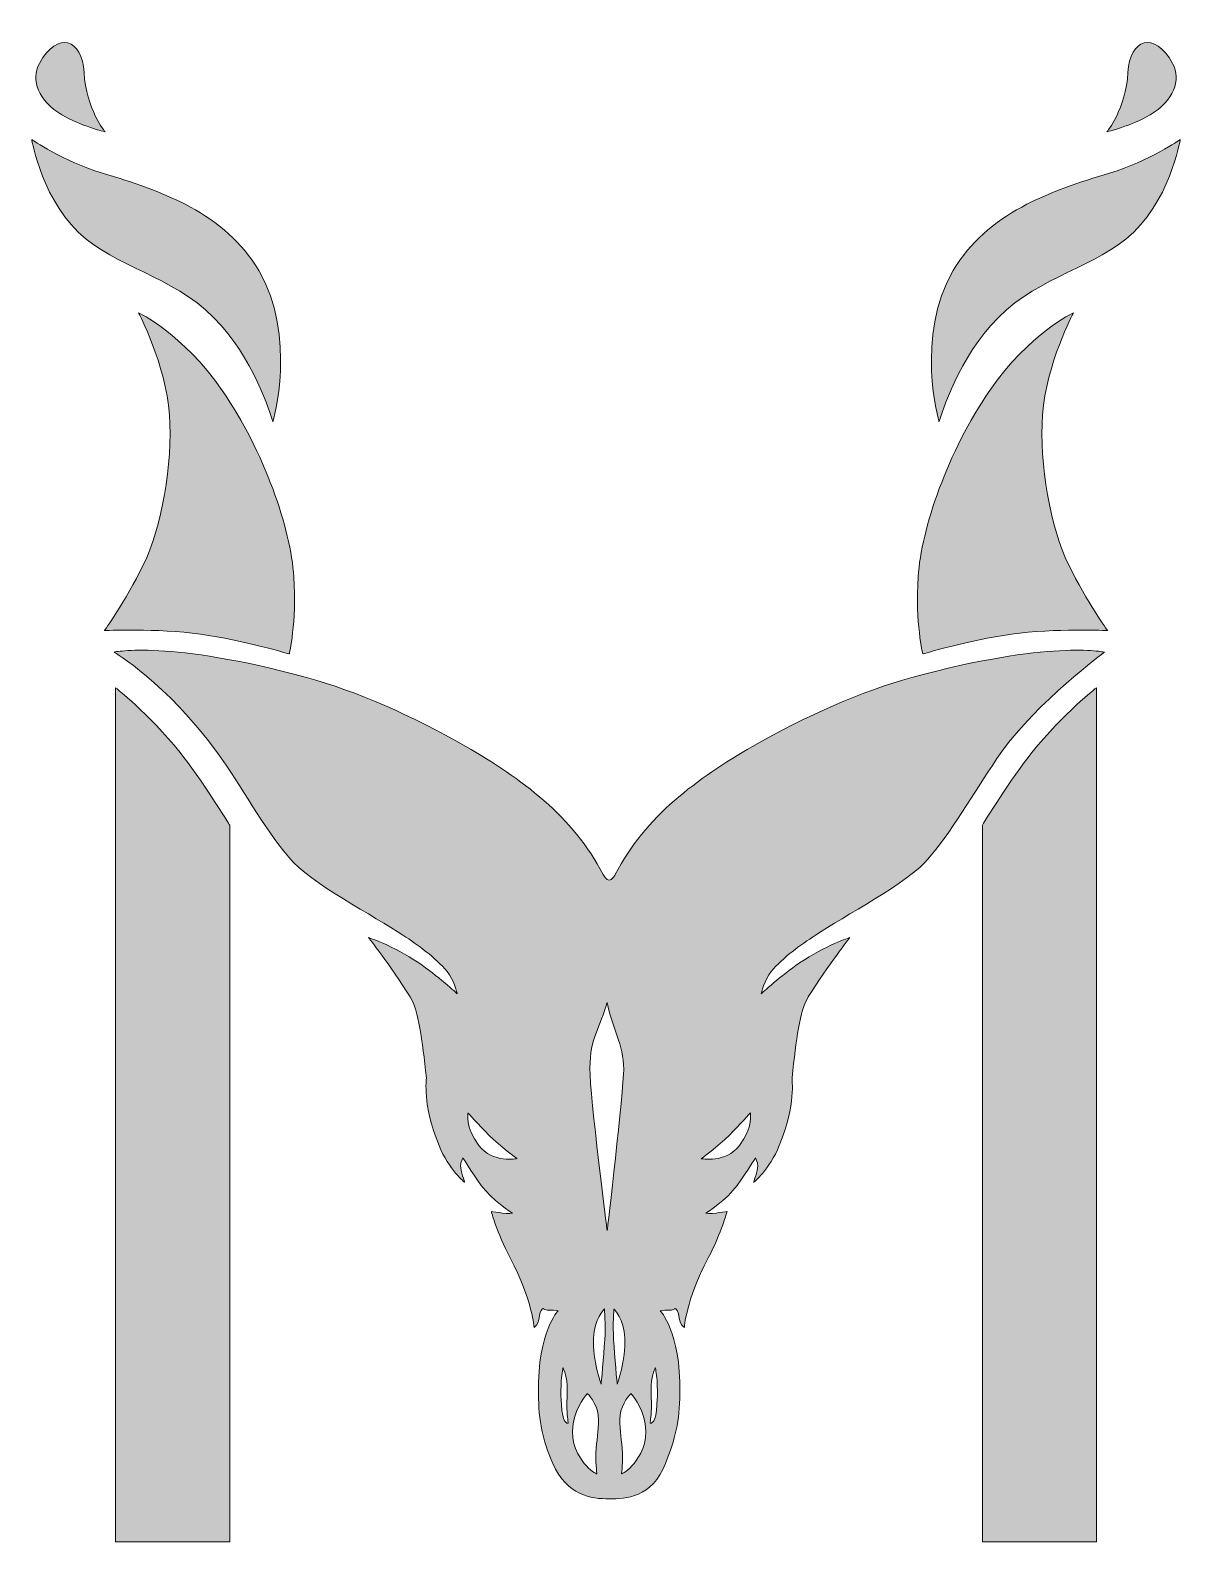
# Model space of a CAD drawing. Header units: inches. Extents: x 79.9 to 129.9, y -181 to -115.4.
import ezdxf

# ---------------------------------------------------------------- set-up
doc = ezdxf.new("R2010")
doc.units = ezdxf.units.IN
doc.header["$MEASUREMENT"] = 0
doc.layers.add('Layer 1', color=7, linetype='Continuous')

msp = doc.modelspace()

# ---------------------------------------------------------------- hatches: boundary and pattern name
at = {"layer": 'Layer 1', "true_color": 0x423e3c}
h = msp.add_hatch(color=250, dxfattribs=at)
h.dxf.hatch_style = 2
edge = h.paths.add_edge_path()
edge.add_spline(control_points=[(83.113, -119.812), (83.113, -119.812), (82.275, -118.798), (82.198, -117.232), (82.127, -115.783), (81.042, -115.398), (80.258, -116.836), (79.861, -117.563), (80.225, -118.467), (81.239, -119.074), (82.023, -119.543), (83.113, -119.812), (83.113, -119.812)], knot_values=[0, 0, 0, 0, 1, 1, 1, 2, 2, 2, 3, 3, 3, 4, 4, 4, 4], degree=3, periodic=1)
h = msp.add_hatch(color=250, dxfattribs=at)
h.dxf.hatch_style = 2
edge = h.paths.add_edge_path()
edge.add_spline(control_points=[(126.6, -119.812), (126.6, -119.812), (127.438, -118.798), (127.515, -117.232), (127.587, -115.783), (128.672, -115.398), (129.456, -116.836), (129.853, -117.563), (129.489, -118.467), (128.475, -119.074), (127.69, -119.543), (126.6, -119.812), (126.6, -119.812)], knot_values=[0, 0, 0, 0, 1, 1, 1, 2, 2, 2, 3, 3, 3, 4, 4, 4, 4], degree=3, periodic=1)
h = msp.add_hatch(color=250, dxfattribs=at)
h.dxf.hatch_style = 2
edge = h.paths.add_edge_path()
edge.add_spline(control_points=[(79.927, -120.143), (79.927, -120.143), (81.261, -121.08), (82.992, -121.598), (85.592, -122.376), (88.313, -123.348), (89.783, -125.831), (91.458, -128.663), (90.4, -132.402), (90.4, -132.402), (90.4, -132.402), (89.713, -129.983), (88.166, -128.227), (86.365, -126.184), (84.006, -125.846), (82.286, -124.464), (80.379, -122.932), (79.927, -120.143), (79.927, -120.143)], knot_values=[0, 0, 0, 0, 1, 1, 1, 2, 2, 2, 3, 3, 3, 4, 4, 4, 5, 5, 5, 6, 6, 6, 6], degree=3, periodic=1)
h = msp.add_hatch(color=250, dxfattribs=at)
h.dxf.hatch_style = 2
edge = h.paths.add_edge_path()
edge.add_spline(control_points=[(129.786, -120.143), (129.786, -120.143), (128.452, -121.08), (126.722, -121.598), (124.122, -122.376), (121.401, -123.348), (119.931, -125.831), (118.255, -128.663), (119.313, -132.402), (119.313, -132.402), (119.313, -132.402), (120, -129.983), (121.547, -128.227), (123.348, -126.184), (125.707, -125.846), (127.427, -124.464), (129.335, -122.932), (129.786, -120.143), (129.786, -120.143)], knot_values=[0, 0, 0, 0, 1, 1, 1, 2, 2, 2, 3, 3, 3, 4, 4, 4, 5, 5, 5, 6, 6, 6, 6], degree=3, periodic=1)
h = msp.add_hatch(color=250, dxfattribs=at)
h.dxf.hatch_style = 2
edge = h.paths.add_edge_path()
edge.add_spline(control_points=[(84.564, -127.669), (84.564, -127.669), (86.475, -128.548), (88.195, -131.035), (90.025, -133.681), (91.172, -137.054), (91.304, -139.127), (91.432, -141.125), (91.106, -142.478), (91.106, -142.478), (91.106, -142.478), (89.135, -141.885), (87.247, -141.618), (85.373, -141.354), (83.08, -141.464), (83.08, -141.464), (83.08, -141.464), (83.962, -140.251), (84.778, -138.598), (85.552, -137.027), (86.056, -134.232), (85.902, -132.093), (85.743, -129.89), (84.564, -127.669), (84.564, -127.669)], knot_values=[0, 0, 0, 0, 1, 1, 1, 2, 2, 2, 3, 3, 3, 4, 4, 4, 5, 5, 5, 6, 6, 6, 7, 7, 7, 8, 8, 8, 8], degree=3, periodic=1)
h = msp.add_hatch(color=250, dxfattribs=at)
h.dxf.hatch_style = 2
edge = h.paths.add_edge_path()
edge.add_spline(control_points=[(125.149, -127.669), (125.149, -127.669), (123.238, -128.548), (121.518, -131.035), (119.688, -133.681), (118.542, -137.054), (118.409, -139.127), (118.281, -141.125), (118.608, -142.478), (118.608, -142.478), (118.608, -142.478), (120.578, -141.885), (122.466, -141.618), (124.34, -141.354), (126.633, -141.464), (126.633, -141.464), (126.633, -141.464), (125.751, -140.251), (124.936, -138.598), (124.161, -137.027), (123.657, -134.232), (123.811, -132.093), (123.97, -129.89), (125.149, -127.669), (125.149, -127.669)], knot_values=[0, 0, 0, 0, 1, 1, 1, 2, 2, 2, 3, 3, 3, 4, 4, 4, 5, 5, 5, 6, 6, 6, 7, 7, 7, 8, 8, 8, 8], degree=3, periodic=1)
h = msp.add_hatch(color=250, dxfattribs=at)
h.dxf.hatch_style = 2
edge = h.paths.add_edge_path()
edge.add_spline(control_points=[(118.135, -143.5), (115.974, -144.093), (113.554, -145.151), (111.212, -146.499), (108.832, -147.868), (106.537, -149.543), (105.259, -152.055), (105.259, -152.055), (105.114, -152.303), (104.995, -152.303), (104.876, -152.303), (104.731, -152.054), (104.731, -152.054), (103.452, -149.543), (101.157, -147.868), (98.777, -146.498), (96.435, -145.15), (94.016, -144.092), (91.854, -143.5), (85.901, -141.868), (83.498, -142.397), (83.498, -142.397), (83.498, -142.397), (85.791, -143.742), (87.952, -146.719), (89.094, -148.293), (89.902, -149.885), (91.082, -151.305), (92.023, -152.437), (94.822, -153.867), (96.043, -154.685), (96.69, -155.119), (97.442, -155.639), (97.962, -156.266), (98.259, -156.624), (98.395, -157.229), (98.395, -157.229), (98.395, -157.229), (97.511, -156.416), (96.727, -155.891), (95.591, -155.13), (94.544, -154.788), (94.544, -154.788), (94.544, -154.788), (95.472, -155.965), (96.352, -157.368), (96.734, -157.978), (96.872, -159.205), (97.058, -160.874), (97.069, -160.973), (96.87, -161.987), (97.609, -163.817), (98.037, -164.881), (98.722, -165.416), (98.722, -165.416), (98.722, -165.416), (98.546, -164.892), (98.546, -164.71), (98.546, -164.523), (98.645, -164.358), (98.645, -164.358), (98.645, -164.358), (98.998, -164.931), (99.439, -165.548), (99.88, -166.166), (100.795, -166.75), (100.795, -166.75), (100.795, -166.75), (100.597, -166.809), (100.343, -166.75), (100.243, -166.727), (99.88, -166.684), (99.88, -166.684), (99.88, -166.684), (100.103, -167.569), (100.696, -168.701), (101.688, -170.597), (101.732, -171.722), (101.732, -171.722), (101.732, -171.722), (101.93, -171.591), (101.952, -171.303), (101.974, -171.011), (102.123, -170.889), (102.123, -170.889), (102.123, -170.889), (102.217, -170.983), (102.438, -170.972), (102.658, -170.961), (102.779, -171), (102.779, -171), (102.779, -171), (101.893, -171.847), (101.923, -174.573), (101.937, -175.821), (102.092, -176.568), (102.548, -177.62), (103.158, -179.027), (104.215, -179.159), (104.995, -179.159), (105.706, -179.159), (106.858, -179.119), (107.442, -177.62), (107.859, -176.551), (108.053, -175.821), (108.067, -174.573), (108.096, -171.847), (107.21, -171), (107.21, -171), (107.21, -171), (107.332, -170.961), (107.552, -170.973), (107.773, -170.984), (107.866, -170.89), (107.866, -170.89), (107.866, -170.89), (108.015, -171.011), (108.037, -171.303), (108.059, -171.591), (108.258, -171.722), (108.258, -171.722), (108.258, -171.722), (108.302, -170.598), (109.294, -168.702), (109.886, -167.569), (110.11, -166.684), (110.11, -166.684), (110.11, -166.684), (109.747, -166.727), (109.647, -166.75), (109.392, -166.809), (109.195, -166.75), (109.195, -166.75), (109.195, -166.75), (110.11, -166.166), (110.551, -165.549), (110.992, -164.931), (111.344, -164.358), (111.344, -164.358), (111.344, -164.358), (111.444, -164.523), (111.444, -164.711), (111.444, -164.892), (111.267, -165.416), (111.267, -165.416), (111.267, -165.416), (111.951, -164.881), (112.381, -163.818), (113.119, -161.988), (112.921, -160.973), (112.932, -160.874), (113.117, -159.206), (113.255, -157.979), (113.638, -157.369), (114.517, -155.965), (115.445, -154.789), (115.445, -154.789), (115.445, -154.789), (114.398, -155.131), (113.263, -155.891), (112.479, -156.416), (111.595, -157.229), (111.595, -157.229), (111.595, -157.229), (111.731, -156.624), (112.028, -156.266), (112.547, -155.639), (113.299, -155.12), (113.946, -154.686), (115.168, -153.867), (117.967, -152.437), (118.907, -151.305), (120.087, -149.885), (120.914, -148.307), (122.038, -146.719), (123.539, -144.599), (126.492, -142.398), (126.492, -142.398), (126.492, -142.398), (124.089, -141.869), (118.135, -143.5)], knot_values=[0, 0, 0, 0, 1, 1, 1, 2, 2, 2, 3, 3, 3, 4, 4, 4, 5, 5, 5, 6, 6, 6, 7, 7, 7, 8, 8, 8, 9, 9, 9, 10, 10, 10, 11, 11, 11, 12, 12, 12, 13, 13, 13, 14, 14, 14, 15, 15, 15, 16, 16, 16, 17, 17, 17, 18, 18, 18, 19, 19, 19, 20, 20, 20, 21, 21, 21, 22, 22, 22, 23, 23, 23, 24, 24, 24, 25, 25, 25, 26, 26, 26, 27, 27, 27, 28, 28, 28, 29, 29, 29, 30, 30, 30, 31, 31, 31, 32, 32, 32, 33, 33, 33, 34, 34, 34, 35, 35, 35, 36, 36, 36, 37, 37, 37, 38, 38, 38, 39, 39, 39, 40, 40, 40, 41, 41, 41, 42, 42, 42, 43, 43, 43, 44, 44, 44, 45, 45, 45, 46, 46, 46, 47, 47, 47, 48, 48, 48, 49, 49, 49, 50, 50, 50, 51, 51, 51, 52, 52, 52, 53, 53, 53, 54, 54, 54, 55, 55, 55, 56, 56, 56, 57, 57, 57, 58, 58, 58, 59, 59, 59, 60, 60, 60, 60], degree=3, periodic=1)
edge = h.paths.add_edge_path()
edge.add_spline(control_points=[(99.336, -163.814), (98.733, -163.02), (98.866, -162.402), (98.866, -162.402), (98.866, -162.402), (99.321, -162.917), (99.777, -163.373), (100.266, -163.862), (100.997, -164.387), (100.997, -164.387), (100.997, -164.387), (99.938, -164.607), (99.336, -163.814)], knot_values=[0, 0, 0, 0, 1, 1, 1, 2, 2, 2, 3, 3, 3, 4, 4, 4, 4], degree=3, periodic=1)
edge = h.paths.add_edge_path()
edge.add_spline(control_points=[(102.945, -175.316), (102.871, -174.61), (102.912, -174.357), (102.912, -174.114), (102.912, -173.872), (102.989, -173.475), (102.989, -173.475), (102.989, -173.475), (103.143, -173.728), (103.165, -174.23), (103.186, -174.715), (103.149, -174.913), (103.16, -175.255), (103.171, -175.597), (103.22, -175.878), (103.22, -175.878), (103.22, -175.878), (103.011, -175.95), (102.945, -175.316)], knot_values=[0, 0, 0, 0, 1, 1, 1, 2, 2, 2, 3, 3, 3, 4, 4, 4, 5, 5, 5, 6, 6, 6, 6], degree=3, periodic=1)
edge = h.paths.add_edge_path()
edge.add_spline(control_points=[(104.458, -178.073), (104.458, -178.073), (104.15, -177.94), (103.915, -177.617), (103.679, -177.294), (103.304, -176.809), (103.43, -175.897), (103.534, -175.134), (104.054, -174.589), (104.054, -174.589), (104.054, -174.589), (104.466, -175.015), (104.517, -175.522), (104.569, -176.029), (104.473, -176.456), (104.429, -176.97), (104.385, -177.484), (104.458, -178.073), (104.458, -178.073)], knot_values=[0, 0, 0, 0, 1, 1, 1, 2, 2, 2, 3, 3, 3, 4, 4, 4, 5, 5, 5, 6, 6, 6, 6], degree=3, periodic=1)
edge = h.paths.add_edge_path()
edge.add_spline(control_points=[(104.802, -172.262), (104.758, -172.946), (104.648, -174.18), (104.648, -174.18), (104.648, -174.18), (104.274, -173.133), (104.312, -172.185), (104.345, -171.353), (104.786, -170.912), (104.786, -170.912), (104.786, -170.912), (104.846, -171.579), (104.802, -172.262)], knot_values=[0, 0, 0, 0, 1, 1, 1, 2, 2, 2, 3, 3, 3, 4, 4, 4, 4], degree=3, periodic=1)
edge = h.paths.add_edge_path()
edge.add_spline(control_points=[(104.908, -167.512), (104.908, -167.512), (104.158, -161.721), (104.158, -160.457), (104.158, -159.141), (104.614, -158.664), (104.908, -157.606), (105.106, -158.722), (105.625, -159.431), (105.625, -160.504), (105.625, -161.445), (104.908, -167.512), (104.908, -167.512)], knot_values=[0, 0, 0, 0, 1, 1, 1, 2, 2, 2, 3, 3, 3, 4, 4, 4, 4], degree=3, periodic=1)
edge = h.paths.add_edge_path()
edge.add_spline(control_points=[(105.187, -172.262), (105.143, -171.579), (105.204, -170.912), (105.204, -170.912), (105.204, -170.912), (105.645, -171.353), (105.678, -172.185), (105.716, -173.133), (105.342, -174.18), (105.342, -174.18), (105.342, -174.18), (105.231, -172.946), (105.187, -172.262)], knot_values=[0, 0, 0, 0, 1, 1, 1, 2, 2, 2, 3, 3, 3, 4, 4, 4, 4], degree=3, periodic=1)
edge = h.paths.add_edge_path()
edge.add_spline(control_points=[(106.075, -177.617), (105.84, -177.94), (105.531, -178.073), (105.531, -178.073), (105.531, -178.073), (105.605, -177.484), (105.561, -176.97), (105.517, -176.456), (105.421, -176.029), (105.473, -175.522), (105.524, -175.015), (105.936, -174.589), (105.936, -174.589), (105.936, -174.589), (106.456, -175.134), (106.56, -175.897), (106.685, -176.809), (106.31, -177.294), (106.075, -177.617)], knot_values=[0, 0, 0, 0, 1, 1, 1, 2, 2, 2, 3, 3, 3, 4, 4, 4, 5, 5, 5, 6, 6, 6, 6], degree=3, periodic=1)
edge = h.paths.add_edge_path()
edge.add_spline(control_points=[(107.045, -175.316), (106.979, -175.95), (106.769, -175.878), (106.769, -175.878), (106.769, -175.878), (106.819, -175.597), (106.83, -175.255), (106.841, -174.913), (106.803, -174.715), (106.824, -174.23), (106.847, -173.729), (107.001, -173.475), (107.001, -173.475), (107.001, -173.475), (107.078, -173.872), (107.078, -174.114), (107.078, -174.357), (107.119, -174.61), (107.045, -175.316)], knot_values=[0, 0, 0, 0, 1, 1, 1, 2, 2, 2, 3, 3, 3, 4, 4, 4, 5, 5, 5, 6, 6, 6, 6], degree=3, periodic=1)
edge = h.paths.add_edge_path()
edge.add_spline(control_points=[(110.654, -163.814), (110.051, -164.608), (108.993, -164.388), (108.993, -164.388), (108.993, -164.388), (109.724, -163.862), (110.213, -163.373), (110.669, -162.917), (111.124, -162.403), (111.124, -162.403), (111.124, -162.403), (111.256, -163.021), (110.654, -163.814)], knot_values=[0, 0, 0, 0, 1, 1, 1, 2, 2, 2, 3, 3, 3, 4, 4, 4, 4], degree=3, periodic=1)
at = {"layer": 'Layer 1', "true_color": 0x2a2a2a}
h = msp.add_hatch(color=250, dxfattribs=at)
h.dxf.hatch_style = 2
edge = h.paths.add_edge_path()
edge.add_spline(control_points=[(83.565, -143.947), (83.565, -143.947), (83.565, -181.022), (83.565, -181.022), (83.565, -181.022), (88.519, -181.022), (88.519, -181.022), (88.519, -181.022), (88.519, -149.909), (88.519, -149.909), (88.519, -149.909), (87.225, -147.814), (86.365, -146.756), (84.967, -145.034), (83.565, -143.947), (83.565, -143.947)], knot_values=[0, 0, 0, 0, 1, 1, 1, 2, 2, 2, 3, 3, 3, 4, 4, 4, 5, 5, 5, 5], degree=3, periodic=1)
h = msp.add_hatch(color=250, dxfattribs=at)
h.dxf.hatch_style = 2
edge = h.paths.add_edge_path()
edge.add_spline(control_points=[(126.148, -143.947), (126.148, -143.947), (126.148, -181.022), (126.148, -181.022), (126.148, -181.022), (121.195, -181.022), (121.195, -181.022), (121.195, -181.022), (121.195, -149.909), (121.195, -149.909), (121.195, -149.909), (122.488, -147.814), (123.348, -146.756), (124.747, -145.034), (126.148, -143.947), (126.148, -143.947)], knot_values=[0, 0, 0, 0, 1, 1, 1, 2, 2, 2, 3, 3, 3, 4, 4, 4, 5, 5, 5, 5], degree=3, periodic=1)

# ---------------------------------------------------------------- linework, layer by layer
at = {"layer": 'Layer 1', "lineweight": 0}
for points, knots in [([(83.113, -119.812), (83.113, -119.812), (82.275, -118.798), (82.198, -117.232), (82.127, -115.783), (81.042, -115.398), (80.258, -116.836), (79.861, -117.563), (80.225, -118.467), (81.239, -119.074), (82.023, -119.543), (83.113, -119.812), (83.113, -119.812)], [0, 0, 0, 0, 1, 1, 1, 2, 2, 2, 3, 3, 3, 4, 4, 4, 4]), ([(126.6, -119.812), (126.6, -119.812), (127.438, -118.798), (127.515, -117.232), (127.587, -115.783), (128.672, -115.398), (129.456, -116.836), (129.853, -117.563), (129.489, -118.467), (128.475, -119.074), (127.69, -119.543), (126.6, -119.812), (126.6, -119.812)], [0, 0, 0, 0, 1, 1, 1, 2, 2, 2, 3, 3, 3, 4, 4, 4, 4]), ([(79.927, -120.143), (79.927, -120.143), (81.261, -121.08), (82.992, -121.598), (85.592, -122.376), (88.313, -123.348), (89.783, -125.831), (91.458, -128.663), (90.4, -132.402), (90.4, -132.402), (90.4, -132.402), (89.713, -129.983), (88.166, -128.227), (86.365, -126.184), (84.006, -125.846), (82.286, -124.464), (80.379, -122.932), (79.927, -120.143), (79.927, -120.143)], [0, 0, 0, 0, 1, 1, 1, 2, 2, 2, 3, 3, 3, 4, 4, 4, 5, 5, 5, 6, 6, 6, 6]), ([(129.786, -120.143), (129.786, -120.143), (128.452, -121.08), (126.722, -121.598), (124.122, -122.376), (121.401, -123.348), (119.931, -125.831), (118.255, -128.663), (119.313, -132.402), (119.313, -132.402), (119.313, -132.402), (120, -129.983), (121.547, -128.227), (123.348, -126.184), (125.707, -125.846), (127.427, -124.464), (129.335, -122.932), (129.786, -120.143), (129.786, -120.143)], [0, 0, 0, 0, 1, 1, 1, 2, 2, 2, 3, 3, 3, 4, 4, 4, 5, 5, 5, 6, 6, 6, 6]), ([(84.564, -127.669), (84.564, -127.669), (86.475, -128.548), (88.195, -131.035), (90.025, -133.681), (91.172, -137.054), (91.304, -139.127), (91.432, -141.125), (91.106, -142.478), (91.106, -142.478), (91.106, -142.478), (89.135, -141.885), (87.247, -141.618), (85.373, -141.354), (83.08, -141.464), (83.08, -141.464), (83.08, -141.464), (83.962, -140.251), (84.778, -138.598), (85.552, -137.027), (86.056, -134.232), (85.902, -132.093), (85.743, -129.89), (84.564, -127.669), (84.564, -127.669)], [0, 0, 0, 0, 1, 1, 1, 2, 2, 2, 3, 3, 3, 4, 4, 4, 5, 5, 5, 6, 6, 6, 7, 7, 7, 8, 8, 8, 8]), ([(125.149, -127.669), (125.149, -127.669), (123.238, -128.548), (121.518, -131.035), (119.688, -133.681), (118.542, -137.054), (118.409, -139.127), (118.281, -141.125), (118.608, -142.478), (118.608, -142.478), (118.608, -142.478), (120.578, -141.885), (122.466, -141.618), (124.34, -141.354), (126.633, -141.464), (126.633, -141.464), (126.633, -141.464), (125.751, -140.251), (124.936, -138.598), (124.161, -137.027), (123.657, -134.232), (123.811, -132.093), (123.97, -129.89), (125.149, -127.669), (125.149, -127.669)], [0, 0, 0, 0, 1, 1, 1, 2, 2, 2, 3, 3, 3, 4, 4, 4, 5, 5, 5, 6, 6, 6, 7, 7, 7, 8, 8, 8, 8]), ([(118.135, -143.5), (115.974, -144.093), (113.554, -145.151), (111.212, -146.499), (108.832, -147.868), (106.537, -149.543), (105.259, -152.055), (105.259, -152.055), (105.114, -152.303), (104.995, -152.303), (104.876, -152.303), (104.731, -152.054), (104.731, -152.054), (103.452, -149.543), (101.157, -147.868), (98.777, -146.498), (96.435, -145.15), (94.016, -144.092), (91.854, -143.5), (85.901, -141.868), (83.498, -142.397), (83.498, -142.397), (83.498, -142.397), (85.791, -143.742), (87.952, -146.719), (89.094, -148.293), (89.902, -149.885), (91.082, -151.305), (92.023, -152.437), (94.822, -153.867), (96.043, -154.685), (96.69, -155.119), (97.442, -155.639), (97.962, -156.266), (98.259, -156.624), (98.395, -157.229), (98.395, -157.229), (98.395, -157.229), (97.511, -156.416), (96.727, -155.891), (95.591, -155.13), (94.544, -154.788), (94.544, -154.788), (94.544, -154.788), (95.472, -155.965), (96.352, -157.368), (96.734, -157.978), (96.872, -159.205), (97.058, -160.874), (97.069, -160.973), (96.87, -161.987), (97.609, -163.817), (98.037, -164.881), (98.722, -165.416), (98.722, -165.416), (98.722, -165.416), (98.546, -164.892), (98.546, -164.71), (98.546, -164.523), (98.645, -164.358), (98.645, -164.358), (98.645, -164.358), (98.998, -164.931), (99.439, -165.548), (99.88, -166.166), (100.795, -166.75), (100.795, -166.75), (100.795, -166.75), (100.597, -166.809), (100.343, -166.75), (100.243, -166.727), (99.88, -166.684), (99.88, -166.684), (99.88, -166.684), (100.103, -167.569), (100.696, -168.701), (101.688, -170.597), (101.732, -171.722), (101.732, -171.722), (101.732, -171.722), (101.93, -171.591), (101.952, -171.303), (101.974, -171.011), (102.123, -170.889), (102.123, -170.889), (102.123, -170.889), (102.217, -170.983), (102.438, -170.972), (102.658, -170.961), (102.779, -171), (102.779, -171), (102.779, -171), (101.893, -171.847), (101.923, -174.573), (101.937, -175.821), (102.092, -176.568), (102.548, -177.62), (103.158, -179.027), (104.215, -179.159), (104.995, -179.159), (105.706, -179.159), (106.858, -179.119), (107.442, -177.62), (107.859, -176.551), (108.053, -175.821), (108.067, -174.573), (108.096, -171.847), (107.21, -171), (107.21, -171), (107.21, -171), (107.332, -170.961), (107.552, -170.973), (107.773, -170.984), (107.866, -170.89), (107.866, -170.89), (107.866, -170.89), (108.015, -171.011), (108.037, -171.303), (108.059, -171.591), (108.258, -171.722), (108.258, -171.722), (108.258, -171.722), (108.302, -170.598), (109.294, -168.702), (109.886, -167.569), (110.11, -166.684), (110.11, -166.684), (110.11, -166.684), (109.747, -166.727), (109.647, -166.75), (109.392, -166.809), (109.195, -166.75), (109.195, -166.75), (109.195, -166.75), (110.11, -166.166), (110.551, -165.549), (110.992, -164.931), (111.344, -164.358), (111.344, -164.358), (111.344, -164.358), (111.444, -164.523), (111.444, -164.711), (111.444, -164.892), (111.267, -165.416), (111.267, -165.416), (111.267, -165.416), (111.951, -164.881), (112.381, -163.818), (113.119, -161.988), (112.921, -160.973), (112.932, -160.874), (113.117, -159.206), (113.255, -157.979), (113.638, -157.369), (114.517, -155.965), (115.445, -154.789), (115.445, -154.789), (115.445, -154.789), (114.398, -155.131), (113.263, -155.891), (112.479, -156.416), (111.595, -157.229), (111.595, -157.229), (111.595, -157.229), (111.731, -156.624), (112.028, -156.266), (112.547, -155.639), (113.299, -155.12), (113.946, -154.686), (115.168, -153.867), (117.967, -152.437), (118.907, -151.305), (120.087, -149.885), (120.914, -148.307), (122.038, -146.719), (123.539, -144.599), (126.492, -142.398), (126.492, -142.398), (126.492, -142.398), (124.089, -141.869), (118.135, -143.5)], [0, 0, 0, 0, 1, 1, 1, 2, 2, 2, 3, 3, 3, 4, 4, 4, 5, 5, 5, 6, 6, 6, 7, 7, 7, 8, 8, 8, 9, 9, 9, 10, 10, 10, 11, 11, 11, 12, 12, 12, 13, 13, 13, 14, 14, 14, 15, 15, 15, 16, 16, 16, 17, 17, 17, 18, 18, 18, 19, 19, 19, 20, 20, 20, 21, 21, 21, 22, 22, 22, 23, 23, 23, 24, 24, 24, 25, 25, 25, 26, 26, 26, 27, 27, 27, 28, 28, 28, 29, 29, 29, 30, 30, 30, 31, 31, 31, 32, 32, 32, 33, 33, 33, 34, 34, 34, 35, 35, 35, 36, 36, 36, 37, 37, 37, 38, 38, 38, 39, 39, 39, 40, 40, 40, 41, 41, 41, 42, 42, 42, 43, 43, 43, 44, 44, 44, 45, 45, 45, 46, 46, 46, 47, 47, 47, 48, 48, 48, 49, 49, 49, 50, 50, 50, 51, 51, 51, 52, 52, 52, 53, 53, 53, 54, 54, 54, 55, 55, 55, 56, 56, 56, 57, 57, 57, 58, 58, 58, 59, 59, 59, 60, 60, 60, 60]), ([(83.565, -143.947), (83.565, -143.947), (83.565, -181.022), (83.565, -181.022), (83.565, -181.022), (88.519, -181.022), (88.519, -181.022), (88.519, -181.022), (88.519, -149.909), (88.519, -149.909), (88.519, -149.909), (87.225, -147.814), (86.365, -146.756), (84.967, -145.034), (83.565, -143.947), (83.565, -143.947)], [0, 0, 0, 0, 1, 1, 1, 2, 2, 2, 3, 3, 3, 4, 4, 4, 5, 5, 5, 5]), ([(126.148, -143.947), (126.148, -143.947), (126.148, -181.022), (126.148, -181.022), (126.148, -181.022), (121.195, -181.022), (121.195, -181.022), (121.195, -181.022), (121.195, -149.909), (121.195, -149.909), (121.195, -149.909), (122.488, -147.814), (123.348, -146.756), (124.747, -145.034), (126.148, -143.947), (126.148, -143.947)], [0, 0, 0, 0, 1, 1, 1, 2, 2, 2, 3, 3, 3, 4, 4, 4, 5, 5, 5, 5]), ([(104.908, -167.512), (104.908, -167.512), (104.158, -161.721), (104.158, -160.457), (104.158, -159.141), (104.614, -158.664), (104.908, -157.606), (105.106, -158.722), (105.625, -159.431), (105.625, -160.504), (105.625, -161.445), (104.908, -167.512), (104.908, -167.512)], [0, 0, 0, 0, 1, 1, 1, 2, 2, 2, 3, 3, 3, 4, 4, 4, 4]), ([(99.336, -163.814), (98.733, -163.02), (98.866, -162.402), (98.866, -162.402), (98.866, -162.402), (99.321, -162.917), (99.777, -163.373), (100.266, -163.862), (100.997, -164.387), (100.997, -164.387), (100.997, -164.387), (99.938, -164.607), (99.336, -163.814)], [0, 0, 0, 0, 1, 1, 1, 2, 2, 2, 3, 3, 3, 4, 4, 4, 4]), ([(110.654, -163.814), (110.051, -164.608), (108.993, -164.388), (108.993, -164.388), (108.993, -164.388), (109.724, -163.862), (110.213, -163.373), (110.669, -162.917), (111.124, -162.403), (111.124, -162.403), (111.124, -162.403), (111.256, -163.021), (110.654, -163.814)], [0, 0, 0, 0, 1, 1, 1, 2, 2, 2, 3, 3, 3, 4, 4, 4, 4]), ([(104.802, -172.262), (104.758, -172.946), (104.648, -174.18), (104.648, -174.18), (104.648, -174.18), (104.274, -173.133), (104.312, -172.185), (104.345, -171.353), (104.786, -170.912), (104.786, -170.912), (104.786, -170.912), (104.846, -171.579), (104.802, -172.262)], [0, 0, 0, 0, 1, 1, 1, 2, 2, 2, 3, 3, 3, 4, 4, 4, 4]), ([(105.187, -172.262), (105.143, -171.579), (105.204, -170.912), (105.204, -170.912), (105.204, -170.912), (105.645, -171.353), (105.678, -172.185), (105.716, -173.133), (105.342, -174.18), (105.342, -174.18), (105.342, -174.18), (105.231, -172.946), (105.187, -172.262)], [0, 0, 0, 0, 1, 1, 1, 2, 2, 2, 3, 3, 3, 4, 4, 4, 4]), ([(102.945, -175.316), (102.871, -174.61), (102.912, -174.357), (102.912, -174.114), (102.912, -173.872), (102.989, -173.475), (102.989, -173.475), (102.989, -173.475), (103.143, -173.728), (103.165, -174.23), (103.186, -174.715), (103.149, -174.913), (103.16, -175.255), (103.171, -175.597), (103.22, -175.878), (103.22, -175.878), (103.22, -175.878), (103.011, -175.95), (102.945, -175.316)], [0, 0, 0, 0, 1, 1, 1, 2, 2, 2, 3, 3, 3, 4, 4, 4, 5, 5, 5, 6, 6, 6, 6]), ([(107.045, -175.316), (106.979, -175.95), (106.769, -175.878), (106.769, -175.878), (106.769, -175.878), (106.819, -175.597), (106.83, -175.255), (106.841, -174.913), (106.803, -174.715), (106.824, -174.23), (106.847, -173.729), (107.001, -173.475), (107.001, -173.475), (107.001, -173.475), (107.078, -173.872), (107.078, -174.114), (107.078, -174.357), (107.119, -174.61), (107.045, -175.316)], [0, 0, 0, 0, 1, 1, 1, 2, 2, 2, 3, 3, 3, 4, 4, 4, 5, 5, 5, 6, 6, 6, 6]), ([(104.458, -178.073), (104.458, -178.073), (104.15, -177.94), (103.915, -177.617), (103.679, -177.294), (103.304, -176.809), (103.43, -175.897), (103.534, -175.134), (104.054, -174.589), (104.054, -174.589), (104.054, -174.589), (104.466, -175.015), (104.517, -175.522), (104.569, -176.029), (104.473, -176.456), (104.429, -176.97), (104.385, -177.484), (104.458, -178.073), (104.458, -178.073)], [0, 0, 0, 0, 1, 1, 1, 2, 2, 2, 3, 3, 3, 4, 4, 4, 5, 5, 5, 6, 6, 6, 6]), ([(106.075, -177.617), (105.84, -177.94), (105.531, -178.073), (105.531, -178.073), (105.531, -178.073), (105.605, -177.484), (105.561, -176.97), (105.517, -176.456), (105.421, -176.029), (105.473, -175.522), (105.524, -175.015), (105.936, -174.589), (105.936, -174.589), (105.936, -174.589), (106.456, -175.134), (106.56, -175.897), (106.685, -176.809), (106.31, -177.294), (106.075, -177.617)], [0, 0, 0, 0, 1, 1, 1, 2, 2, 2, 3, 3, 3, 4, 4, 4, 5, 5, 5, 6, 6, 6, 6])]:
    msp.add_open_spline(points, degree=3, knots=knots, dxfattribs=at)

doc.saveas('drawing.dxf')
